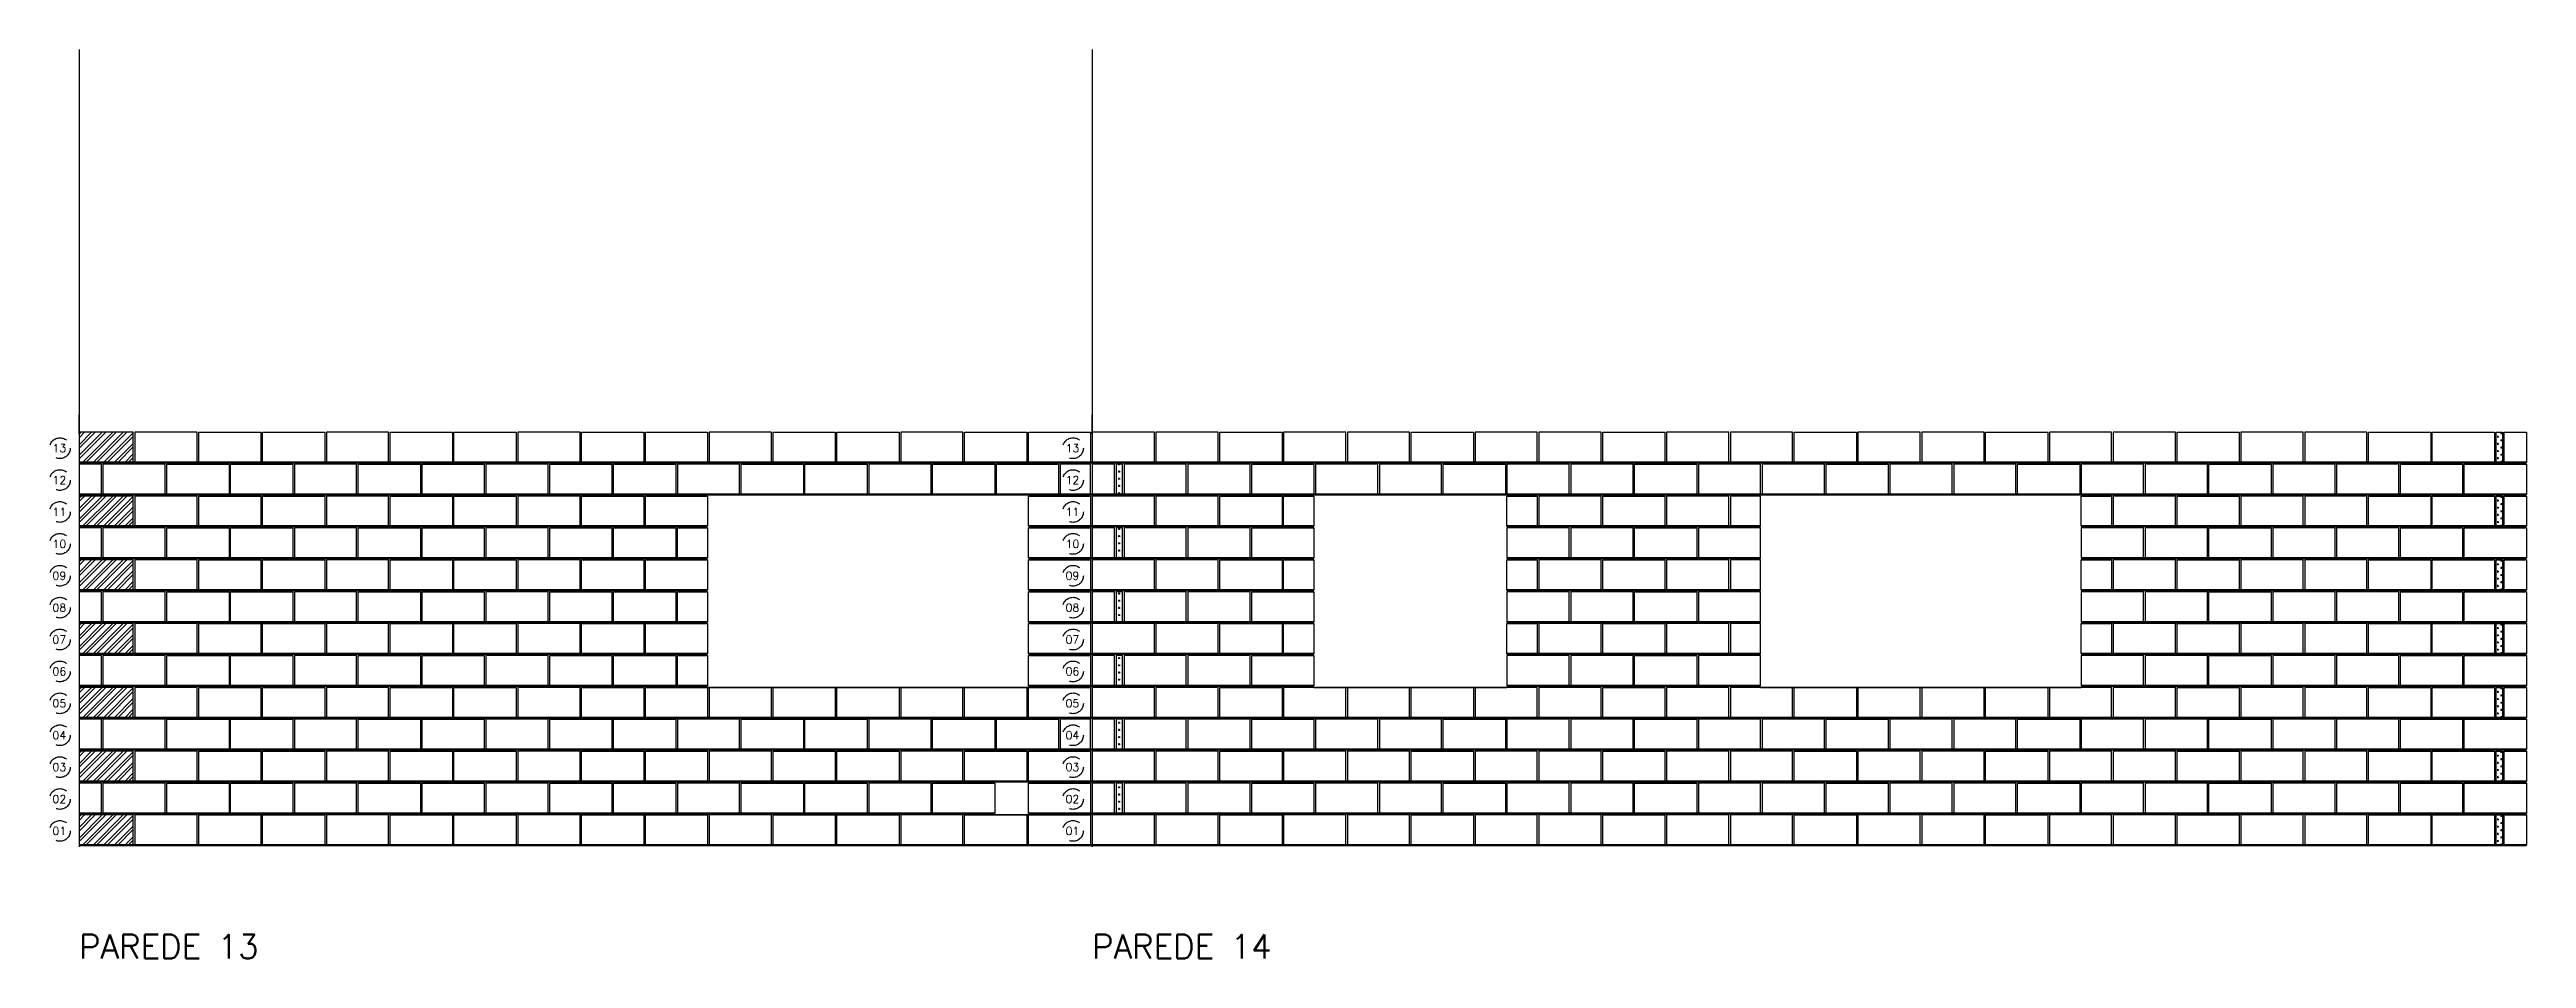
# Model space of a CAD drawing. Extents: x 0 to 187, y -7 to 20.
# Drawn here: x 58.61 to 74.14, y 14.3 to 20 of the extents above; entities that cross this region are included whole.
import ezdxf

# ---------------------------------------------------------------- set-up
doc = ezdxf.new("R2010")
doc.units = 0
doc.header["$LTSCALE"] = 0.5
doc.header["$MEASUREMENT"] = 0
doc.linetypes.add('HIDDEN', pattern=[0.375, 0.25, -0.125])
for name, color, linetype in [('AUX00', 7, 'HIDDEN'), ('AUX01', 1, 'CONTINUOUS'), ('B04', 6, 'CONTINUOUS'), ('B19', 3, 'CONTINUOUS'), ('B19C', 126, 'CONTINUOUS'), ('B34', 150, 'CONTINUOUS'), ('B34C', 160, 'CONTINUOUS'), ('B39', 2, 'CONTINUOUS'), ('B39C', 5, 'CONTINUOUS'), ('BP', 106, 'CONTINUOUS'), ('H04', 9, 'CONTINUOUS'), ('H34', 9, 'CONTINUOUS'), ('TXT05', 4, 'CONTINUOUS'), ('VIG02', 3, 'CONTINUOUS')]:
    doc.layers.add(name, color=color, linetype=linetype)
doc.layers.add('FIADAS', color=161, linetype='CONTINUOUS', lineweight=50)
doc.styles.add('ROMANS', font='romans.shx')
pattern_1 = [(360, (9.124238, 13.820944), (0.022502239, 0.022502239), [0.01125112, -0.03375336]), (90, (9.129863, 13.815318), (-0.022502239, 0.022502239), [0.01125112, -0.03375336])]

msp = doc.modelspace()

# ---------------------------------------------------------------- hatches: boundary and pattern name
at = {"layer": 'H04'}
h = msp.add_hatch(dxfattribs=at)
h.set_pattern_fill('CROSS', color=256, scale=0.090009, style=0)
h.set_pattern_definition([(360, (83.113135, 31.230895), (0.02250224, 0.02250224), [0.01125112, -0.03375336]), (90, (83.11876, 31.22527), (-0.02250224, 0.02250224), [0.01125112, -0.03375336])])
h.paths.add_polyline_path([(73.9489, 17.41), (73.9889, 17.41), (73.9889, 17.6), (73.9489, 17.6)])
h = msp.add_hatch(dxfattribs=at)
h.set_pattern_fill('CROSS', color=256, scale=0.090009, style=0)
h.set_pattern_definition(pattern_1)
h.paths.add_polyline_path([(65.3389, 17.21), (65.2989, 17.21), (65.2989, 17.4), (65.3389, 17.4)])
h = msp.add_hatch(dxfattribs=at)
h.set_pattern_fill('CROSS', color=256, scale=0.090009, style=0)
h.set_pattern_definition([(360, (83.113135, 30.830895), (0.02250224, 0.02250224), [0.01125112, -0.03375336]), (90, (83.11876, 30.82527), (-0.02250224, 0.02250224), [0.01125112, -0.03375336])])
h.paths.add_polyline_path([(73.9489, 17.01), (73.9889, 17.01), (73.9889, 17.2), (73.9489, 17.2)])
h = msp.add_hatch(dxfattribs=at)
h.set_pattern_fill('CROSS', color=256, scale=0.090009, style=0)
h.set_pattern_definition(pattern_1)
h.paths.add_polyline_path([(65.3389, 16.81), (65.2989, 16.81), (65.2989, 17), (65.3389, 17)])
h = msp.add_hatch(dxfattribs=at)
h.set_pattern_fill('CROSS', color=256, scale=0.090009, style=0)
h.set_pattern_definition([(360, (83.113135, 30.430895), (0.02250224, 0.02250224), [0.01125112, -0.03375336]), (90, (83.11876, 30.42527), (-0.02250224, 0.02250224), [0.01125112, -0.03375336])])
h.paths.add_polyline_path([(73.9489, 16.61), (73.9889, 16.61), (73.9889, 16.8), (73.9489, 16.8)])
h = msp.add_hatch(dxfattribs=at)
h.set_pattern_fill('CROSS', color=256, scale=0.090009, style=0)
h.set_pattern_definition(pattern_1)
h.paths.add_polyline_path([(65.3389, 16.41), (65.2989, 16.41), (65.2989, 16.6), (65.3389, 16.6)])
h = msp.add_hatch(dxfattribs=at)
h.set_pattern_fill('CROSS', color=256, scale=0.090009, style=0)
h.set_pattern_definition([(360, (83.113135, 30.030895), (0.02250224, 0.02250224), [0.01125112, -0.03375336]), (90, (83.11876, 30.02527), (-0.02250224, 0.02250224), [0.01125112, -0.03375336])])
h.paths.add_polyline_path([(73.9489, 16.21), (73.9889, 16.21), (73.9889, 16.4), (73.9489, 16.4)])
h = msp.add_hatch(dxfattribs=at)
h.set_pattern_fill('CROSS', color=256, scale=0.090009, style=0)
h.set_pattern_definition(pattern_1)
h.paths.add_polyline_path([(65.3389, 16.01), (65.2989, 16.01), (65.2989, 16.2), (65.3389, 16.2)])
h = msp.add_hatch(dxfattribs=at)
h.set_pattern_fill('CROSS', color=256, scale=0.090009, style=0)
h.set_pattern_definition([(360, (83.113135, 29.630895), (0.02250224, 0.02250224), [0.01125112, -0.03375336]), (90, (83.11876, 29.62527), (-0.02250224, 0.02250224), [0.01125112, -0.03375336])])
h.paths.add_polyline_path([(73.9489, 15.81), (73.9889, 15.81), (73.9889, 16), (73.9489, 16)])
h = msp.add_hatch(dxfattribs=at)
h.set_pattern_fill('CROSS', color=256, scale=0.090009, style=0)
h.set_pattern_definition(pattern_1)
h.paths.add_polyline_path([(65.3389, 15.61), (65.2989, 15.61), (65.2989, 15.8), (65.3389, 15.8)])
h = msp.add_hatch(dxfattribs=at)
h.set_pattern_fill('CROSS', color=256, scale=0.090009, style=0)
h.set_pattern_definition([(360, (83.113135, 29.230895), (0.02250224, 0.02250224), [0.01125112, -0.03375336]), (90, (83.11876, 29.22527), (-0.02250224, 0.02250224), [0.01125112, -0.03375336])])
h.paths.add_polyline_path([(73.9489, 15.41), (73.9889, 15.41), (73.9889, 15.6), (73.9489, 15.6)])
h = msp.add_hatch(dxfattribs=at)
h.set_pattern_fill('CROSS', color=256, scale=0.090009, style=0)
h.set_pattern_definition(pattern_1)
h.paths.add_polyline_path([(65.3389, 15.21), (65.2989, 15.21), (65.2989, 15.4), (65.3389, 15.4)])
h = msp.add_hatch(dxfattribs=at)
h.set_pattern_fill('CROSS', color=256, scale=0.090009, style=0)
h.set_pattern_definition([(360, (83.113135, 28.830895), (0.02250224, 0.02250224), [0.01125112, -0.03375336]), (90, (83.11876, 28.82527), (-0.02250224, 0.02250224), [0.01125112, -0.03375336])])
h.paths.add_polyline_path([(73.9489, 15.01), (73.9889, 15.01), (73.9889, 15.2), (73.9489, 15.2)])
at = {"layer": 'H34'}
h = msp.add_hatch(dxfattribs=at)
h.set_pattern_fill('ANSI32', color=160, scale=0.125012, style=0)
h.set_pattern_definition([(45, (67.964907, 32.057525), (-0.03314893, 0.03314893), []), (45, (67.987006, 32.057525), (-0.03314893, 0.03314893), [])])
h.paths.add_polyline_path([(58.799, 17.41), (59.139, 17.41), (59.139, 17.6), (58.799, 17.6)])
h = msp.add_hatch(dxfattribs=at)
h.set_pattern_fill('ANSI32', color=256, scale=0.125012, style=0)
h.set_pattern_definition([(45, (67.964907, 31.657525), (-0.03314893, 0.03314893), []), (45, (67.987006, 31.657525), (-0.03314893, 0.03314893), [])])
h.paths.add_polyline_path([(58.799, 17.01), (59.139, 17.01), (59.139, 17.2), (58.799, 17.2)])
h = msp.add_hatch(dxfattribs=at)
h.set_pattern_fill('ANSI32', color=256, scale=0.125012, style=0)
h.set_pattern_definition([(45, (67.964907, 31.257525), (-0.03314893, 0.03314893), []), (45, (67.987006, 31.257525), (-0.03314893, 0.03314893), [])])
h.paths.add_polyline_path([(58.799, 16.61), (59.139, 16.61), (59.139, 16.8), (58.799, 16.8)])
h = msp.add_hatch(dxfattribs=at)
h.set_pattern_fill('ANSI32', color=256, scale=0.125012, style=0)
h.set_pattern_definition([(45, (67.964907, 30.857525), (-0.03314893, 0.03314893), []), (45, (67.987006, 30.857525), (-0.03314893, 0.03314893), [])])
h.paths.add_polyline_path([(58.799, 16.21), (59.139, 16.21), (59.139, 16.4), (58.799, 16.4)])
h = msp.add_hatch(dxfattribs=at)
h.set_pattern_fill('ANSI32', color=256, scale=0.125012, style=0)
h.set_pattern_definition([(45, (67.964907, 30.457525), (-0.03314893, 0.03314893), []), (45, (67.987006, 30.457525), (-0.03314893, 0.03314893), [])])
h.paths.add_polyline_path([(58.799, 15.81), (59.139, 15.81), (59.139, 16), (58.799, 16)])
h = msp.add_hatch(dxfattribs=at)
h.set_pattern_fill('ANSI32', color=256, scale=0.125012, style=0)
h.set_pattern_definition([(45, (67.964907, 30.057525), (-0.03314893, 0.03314893), []), (45, (67.987006, 30.057525), (-0.03314893, 0.03314893), [])])
h.paths.add_polyline_path([(58.799, 15.41), (59.139, 15.41), (59.139, 15.6), (58.799, 15.6)])
h = msp.add_hatch(dxfattribs=at)
h.set_pattern_fill('ANSI32', color=256, scale=0.125012, style=0)
h.set_pattern_definition([(45, (67.964907, 29.657525), (-0.03314893, 0.03314893), []), (45, (67.987006, 29.657525), (-0.03314893, 0.03314893), [])])
h.paths.add_polyline_path([(58.799, 15.01), (59.139, 15.01), (59.139, 15.2), (58.799, 15.2)])

# ---------------------------------------------------------------- linework, layer by layer
at = {"layer": 'AUX00'}
for centre in [(58.6789, 17.5), (65.0289, 17.5), (58.6789, 17.3), (65.0289, 17.3), (58.6789, 17.1), (65.0289, 17.1), (58.6789, 16.9), (65.0289, 16.9), (58.6789, 16.7), (65.0289, 16.7), (58.6789, 16.5), (65.0289, 16.5), (58.6789, 16.3), (65.0289, 16.3), (58.6789, 16.1), (65.0289, 16.1), (58.6789, 15.9), (65.0289, 15.9), (58.6789, 15.7), (65.0289, 15.7), (58.6789, 15.5), (65.0289, 15.5), (58.6789, 15.3), (65.0289, 15.3), (58.6789, 15.1), (65.0289, 15.1)]:
    msp.add_circle(centre, 0.065, dxfattribs=at)
at = {"layer": 'AUX01'}
for points in [[(58.7989, 20), (58.7989, 15)], [(65.1489, 20), (65.1489, 15)]]:
    msp.add_lwpolyline(points, dxfattribs=at)
for points in [[(62.7389, 16), (64.7489, 16)], [(66.5389, 16), (67.7489, 16)], [(69.3389, 16), (71.3489, 16)], [(64.5389, 15.2), (64.7489, 15.2)]]:
    msp.add_lwpolyline(points, close=True, dxfattribs=at)
at = {"layer": 'B04'}
for points in [[(73.9889, 17.41), (73.9489, 17.41), (73.9489, 17.6), (73.9889, 17.6)], [(65.2989, 17.21), (65.3389, 17.21), (65.3389, 17.4), (65.2989, 17.4)], [(73.9889, 17.01), (73.9489, 17.01), (73.9489, 17.2), (73.9889, 17.2)], [(65.2989, 16.81), (65.3389, 16.81), (65.3389, 17), (65.2989, 17)], [(73.9889, 16.61), (73.9489, 16.61), (73.9489, 16.8), (73.9889, 16.8)], [(65.2989, 16.41), (65.3389, 16.41), (65.3389, 16.6), (65.2989, 16.6)], [(73.9889, 16.21), (73.9489, 16.21), (73.9489, 16.4), (73.9889, 16.4)], [(65.2989, 16.01), (65.3389, 16.01), (65.3389, 16.2), (65.2989, 16.2)], [(73.9889, 15.81), (73.9489, 15.81), (73.9489, 16), (73.9889, 16)], [(65.2989, 15.61), (65.3389, 15.61), (65.3389, 15.8), (65.2989, 15.8)], [(73.9889, 15.41), (73.9489, 15.41), (73.9489, 15.6), (73.9889, 15.6)], [(65.2989, 15.21), (65.3389, 15.21), (65.3389, 15.4), (65.2989, 15.4)], [(73.9889, 15.01), (73.9489, 15.01), (73.9489, 15.2), (73.9889, 15.2)]]:
    msp.add_lwpolyline(points, close=True, dxfattribs=at)
at = {"layer": 'B19'}
for points in [[(66.3489, 17.2), (66.5389, 17.2), (66.5389, 17.01), (66.3489, 17.01)], [(67.7489, 17.2), (67.9389, 17.2), (67.9389, 17.01), (67.7489, 17.01)], [(69.3389, 17.2), (69.1489, 17.2), (69.1489, 17.01), (69.3389, 17.01)], [(71.3489, 17.2), (71.5389, 17.2), (71.5389, 17.01), (71.3489, 17.01)], [(62.5489, 17), (62.7389, 17), (62.7389, 16.81), (62.5489, 16.81)], [(66.3489, 16.8), (66.5389, 16.8), (66.5389, 16.61), (66.3489, 16.61)], [(67.7489, 16.8), (67.9389, 16.8), (67.9389, 16.61), (67.7489, 16.61)], [(69.3389, 16.8), (69.1489, 16.8), (69.1489, 16.61), (69.3389, 16.61)], [(71.3489, 16.8), (71.5389, 16.8), (71.5389, 16.61), (71.3489, 16.61)], [(62.5489, 16.6), (62.7389, 16.6), (62.7389, 16.41), (62.5489, 16.41)], [(66.3489, 16.4), (66.5389, 16.4), (66.5389, 16.21), (66.3489, 16.21)], [(67.7489, 16.4), (67.9389, 16.4), (67.9389, 16.21), (67.7489, 16.21)], [(69.3389, 16.4), (69.1489, 16.4), (69.1489, 16.21), (69.3389, 16.21)], [(71.3489, 16.4), (71.5389, 16.4), (71.5389, 16.21), (71.3489, 16.21)], [(62.5489, 16.2), (62.7389, 16.2), (62.7389, 16.01), (62.5489, 16.01)], [(65.1389, 15.8), (64.9489, 15.8), (64.9489, 15.61), (65.1389, 15.61)]]:
    msp.add_lwpolyline(points, close=True, dxfattribs=at)
at = {"layer": 'B19C'}
msp.add_lwpolyline([(65.1389, 17.4), (64.9489, 17.4), (64.9489, 17.21), (65.1389, 17.21)], close=True, dxfattribs=at)
at = {"layer": 'B34'}
for points in [[(58.7989, 17.01), (59.1389, 17.01), (59.1389, 17.2), (58.7989, 17.2)], [(58.7989, 16.61), (59.1389, 16.61), (59.1389, 16.8), (58.7989, 16.8)], [(58.7989, 16.21), (59.1389, 16.21), (59.1389, 16.4), (58.7989, 16.4)], [(58.7989, 15.81), (59.1389, 15.81), (59.1389, 16), (58.7989, 16)], [(58.7989, 15.41), (59.1389, 15.41), (59.1389, 15.6), (58.7989, 15.6)], [(58.7989, 15.01), (59.1389, 15.01), (59.1389, 15.2), (58.7989, 15.2)]]:
    msp.add_lwpolyline(points, close=True, dxfattribs=at)
at = {"layer": 'B34C'}
msp.add_lwpolyline([(58.7989, 17.41), (59.1389, 17.41), (59.1389, 17.6), (58.7989, 17.6)], close=True, dxfattribs=at)
at = {"layer": 'B39'}
for points in [[(58.9489, 17.4), (58.9489, 17.21), (59.3389, 17.21), (59.3389, 17.4)], [(59.7389, 17.4), (59.7389, 17.21), (59.3489, 17.21), (59.3489, 17.4)], [(60.1389, 17.4), (60.1389, 17.21), (59.7489, 17.21), (59.7489, 17.4)], [(60.1489, 17.4), (60.1489, 17.21), (60.5389, 17.21), (60.5389, 17.4)], [(60.9389, 17.4), (60.9389, 17.21), (60.5489, 17.21), (60.5489, 17.4)], [(61.3389, 17.4), (61.3389, 17.21), (60.9489, 17.21), (60.9489, 17.4)], [(61.3489, 17.4), (61.3489, 17.21), (61.7389, 17.21), (61.7389, 17.4)], [(62.1389, 17.4), (62.1389, 17.21), (61.7489, 17.21), (61.7489, 17.4)], [(65.3489, 17.4), (65.3489, 17.21), (65.7389, 17.21), (65.7389, 17.4)], [(65.7489, 17.4), (65.7489, 17.21), (66.1389, 17.21), (66.1389, 17.4)], [(68.1489, 17.4), (68.1489, 17.21), (68.5389, 17.21), (68.5389, 17.4)], [(68.9389, 17.4), (68.9389, 17.21), (68.5489, 17.21), (68.5489, 17.4)], [(71.7489, 17.4), (71.7489, 17.21), (72.1389, 17.21), (72.1389, 17.4)], [(72.5389, 17.4), (72.5389, 17.21), (72.1489, 17.21), (72.1489, 17.4)], [(72.5489, 17.4), (72.5489, 17.21), (72.9389, 17.21), (72.9389, 17.4)], [(72.9489, 17.4), (72.9489, 17.21), (73.3389, 17.21), (73.3389, 17.4)], [(73.7389, 17.4), (73.7389, 17.21), (73.3489, 17.21), (73.3489, 17.4)], [(74.1389, 17.4), (74.1389, 17.21), (73.7489, 17.21), (73.7489, 17.4)], [(59.1489, 17.2), (59.1489, 17.01), (59.5389, 17.01), (59.5389, 17.2)], [(59.9389, 17.2), (59.9389, 17.01), (59.5489, 17.01), (59.5489, 17.2)], [(60.3389, 17.2), (60.3389, 17.01), (59.9489, 17.01), (59.9489, 17.2)], [(60.3489, 17.2), (60.3489, 17.01), (60.7389, 17.01), (60.7389, 17.2)], [(61.1389, 17.2), (61.1389, 17.01), (60.7489, 17.01), (60.7489, 17.2)], [(61.5389, 17.2), (61.5389, 17.01), (61.1489, 17.01), (61.1489, 17.2)], [(61.5489, 17.2), (61.5489, 17.01), (61.9389, 17.01), (61.9389, 17.2)], [(62.3389, 17.2), (62.3389, 17.01), (61.9489, 17.01), (61.9489, 17.2)], [(62.7389, 17.2), (62.7389, 17.01), (62.3489, 17.01), (62.3489, 17.2)], [(65.1389, 17.2), (65.1389, 17.01), (64.7489, 17.01), (64.7489, 17.2)], [(65.1489, 17.2), (65.1489, 17.01), (65.5389, 17.01), (65.5389, 17.2)], [(65.5489, 17.2), (65.5489, 17.01), (65.9389, 17.01), (65.9389, 17.2)], [(66.3389, 17.2), (66.3389, 17.01), (65.9489, 17.01), (65.9489, 17.2)], [(67.9489, 17.2), (67.9489, 17.01), (68.3389, 17.01), (68.3389, 17.2)], [(68.7389, 17.2), (68.7389, 17.01), (68.3489, 17.01), (68.3489, 17.2)], [(68.7489, 17.2), (68.7489, 17.01), (69.1389, 17.01), (69.1389, 17.2)], [(71.5489, 17.2), (71.5489, 17.01), (71.9389, 17.01), (71.9389, 17.2)], [(72.3389, 17.2), (72.3389, 17.01), (71.9489, 17.01), (71.9489, 17.2)], [(72.3489, 17.2), (72.3489, 17.01), (72.7389, 17.01), (72.7389, 17.2)], [(72.7489, 17.2), (72.7489, 17.01), (73.1389, 17.01), (73.1389, 17.2)], [(73.5389, 17.2), (73.5389, 17.01), (73.1489, 17.01), (73.1489, 17.2)], [(73.9389, 17.2), (73.9389, 17.01), (73.5489, 17.01), (73.5489, 17.2)], [(58.9489, 17), (58.9489, 16.81), (59.3389, 16.81), (59.3389, 17)], [(59.7389, 17), (59.7389, 16.81), (59.3489, 16.81), (59.3489, 17)], [(60.1389, 17), (60.1389, 16.81), (59.7489, 16.81), (59.7489, 17)], [(60.1489, 17), (60.1489, 16.81), (60.5389, 16.81), (60.5389, 17)], [(60.9389, 17), (60.9389, 16.81), (60.5489, 16.81), (60.5489, 17)], [(61.3389, 17), (61.3389, 16.81), (60.9489, 16.81), (60.9489, 17)], [(61.3489, 17), (61.3489, 16.81), (61.7389, 16.81), (61.7389, 17)], [(62.1389, 17), (62.1389, 16.81), (61.7489, 16.81), (61.7489, 17)], [(62.5389, 17), (62.5389, 16.81), (62.1489, 16.81), (62.1489, 17)], [(65.1389, 17), (65.1389, 16.81), (64.7489, 16.81), (64.7489, 17)], [(65.3489, 17), (65.3489, 16.81), (65.7389, 16.81), (65.7389, 17)], [(65.7489, 17), (65.7489, 16.81), (66.1389, 16.81), (66.1389, 17)], [(66.5389, 17), (66.5389, 16.81), (66.1489, 16.81), (66.1489, 17)], [(67.7489, 17), (67.7489, 16.81), (68.1389, 16.81), (68.1389, 17)], [(68.1489, 17), (68.1489, 16.81), (68.5389, 16.81), (68.5389, 17)], [(68.9389, 17), (68.9389, 16.81), (68.5489, 16.81), (68.5489, 17)], [(68.9489, 17), (68.9489, 16.81), (69.3389, 16.81), (69.3389, 17)], [(71.3489, 17), (71.3489, 16.81), (71.7389, 16.81), (71.7389, 17)], [(71.7489, 17), (71.7489, 16.81), (72.1389, 16.81), (72.1389, 17)], [(72.5389, 17), (72.5389, 16.81), (72.1489, 16.81), (72.1489, 17)], [(72.5489, 17), (72.5489, 16.81), (72.9389, 16.81), (72.9389, 17)], [(72.9489, 17), (72.9489, 16.81), (73.3389, 16.81), (73.3389, 17)], [(73.7389, 17), (73.7389, 16.81), (73.3489, 16.81), (73.3489, 17)], [(74.1389, 17), (74.1389, 16.81), (73.7489, 16.81), (73.7489, 17)], [(59.1489, 16.8), (59.1489, 16.61), (59.5389, 16.61), (59.5389, 16.8)], [(59.9389, 16.8), (59.9389, 16.61), (59.5489, 16.61), (59.5489, 16.8)], [(60.3389, 16.8), (60.3389, 16.61), (59.9489, 16.61), (59.9489, 16.8)], [(60.3489, 16.8), (60.3489, 16.61), (60.7389, 16.61), (60.7389, 16.8)], [(61.1389, 16.8), (61.1389, 16.61), (60.7489, 16.61), (60.7489, 16.8)], [(61.5389, 16.8), (61.5389, 16.61), (61.1489, 16.61), (61.1489, 16.8)], [(61.5489, 16.8), (61.5489, 16.61), (61.9389, 16.61), (61.9389, 16.8)], [(62.3389, 16.8), (62.3389, 16.61), (61.9489, 16.61), (61.9489, 16.8)], [(62.7389, 16.8), (62.7389, 16.61), (62.3489, 16.61), (62.3489, 16.8)], [(65.1389, 16.8), (65.1389, 16.61), (64.7489, 16.61), (64.7489, 16.8)], [(65.1489, 16.8), (65.1489, 16.61), (65.5389, 16.61), (65.5389, 16.8)], [(65.5489, 16.8), (65.5489, 16.61), (65.9389, 16.61), (65.9389, 16.8)], [(66.3389, 16.8), (66.3389, 16.61), (65.9489, 16.61), (65.9489, 16.8)], [(67.9489, 16.8), (67.9489, 16.61), (68.3389, 16.61), (68.3389, 16.8)], [(68.7389, 16.8), (68.7389, 16.61), (68.3489, 16.61), (68.3489, 16.8)], [(68.7489, 16.8), (68.7489, 16.61), (69.1389, 16.61), (69.1389, 16.8)], [(71.5489, 16.8), (71.5489, 16.61), (71.9389, 16.61), (71.9389, 16.8)], [(72.3389, 16.8), (72.3389, 16.61), (71.9489, 16.61), (71.9489, 16.8)], [(72.3489, 16.8), (72.3489, 16.61), (72.7389, 16.61), (72.7389, 16.8)], [(72.7489, 16.8), (72.7489, 16.61), (73.1389, 16.61), (73.1389, 16.8)], [(73.5389, 16.8), (73.5389, 16.61), (73.1489, 16.61), (73.1489, 16.8)], [(73.9389, 16.8), (73.9389, 16.61), (73.5489, 16.61), (73.5489, 16.8)], [(58.9489, 16.6), (58.9489, 16.41), (59.3389, 16.41), (59.3389, 16.6)], [(59.7389, 16.6), (59.7389, 16.41), (59.3489, 16.41), (59.3489, 16.6)], [(60.1389, 16.6), (60.1389, 16.41), (59.7489, 16.41), (59.7489, 16.6)], [(60.1489, 16.6), (60.1489, 16.41), (60.5389, 16.41), (60.5389, 16.6)], [(60.9389, 16.6), (60.9389, 16.41), (60.5489, 16.41), (60.5489, 16.6)], [(61.3389, 16.6), (61.3389, 16.41), (60.9489, 16.41), (60.9489, 16.6)], [(61.3489, 16.6), (61.3489, 16.41), (61.7389, 16.41), (61.7389, 16.6)], [(62.1389, 16.6), (62.1389, 16.41), (61.7489, 16.41), (61.7489, 16.6)], [(62.5389, 16.6), (62.5389, 16.41), (62.1489, 16.41), (62.1489, 16.6)], [(65.1389, 16.6), (65.1389, 16.41), (64.7489, 16.41), (64.7489, 16.6)], [(65.3489, 16.6), (65.3489, 16.41), (65.7389, 16.41), (65.7389, 16.6)], [(65.7489, 16.6), (65.7489, 16.41), (66.1389, 16.41), (66.1389, 16.6)], [(66.5389, 16.6), (66.5389, 16.41), (66.1489, 16.41), (66.1489, 16.6)], [(67.7489, 16.6), (67.7489, 16.41), (68.1389, 16.41), (68.1389, 16.6)], [(68.1489, 16.6), (68.1489, 16.41), (68.5389, 16.41), (68.5389, 16.6)], [(68.9389, 16.6), (68.9389, 16.41), (68.5489, 16.41), (68.5489, 16.6)], [(68.9489, 16.6), (68.9489, 16.41), (69.3389, 16.41), (69.3389, 16.6)], [(71.3489, 16.6), (71.3489, 16.41), (71.7389, 16.41), (71.7389, 16.6)], [(71.7489, 16.6), (71.7489, 16.41), (72.1389, 16.41), (72.1389, 16.6)], [(72.5389, 16.6), (72.5389, 16.41), (72.1489, 16.41), (72.1489, 16.6)], [(72.5489, 16.6), (72.5489, 16.41), (72.9389, 16.41), (72.9389, 16.6)], [(72.9489, 16.6), (72.9489, 16.41), (73.3389, 16.41), (73.3389, 16.6)], [(73.7389, 16.6), (73.7389, 16.41), (73.3489, 16.41), (73.3489, 16.6)], [(74.1389, 16.6), (74.1389, 16.41), (73.7489, 16.41), (73.7489, 16.6)], [(59.1489, 16.4), (59.1489, 16.21), (59.5389, 16.21), (59.5389, 16.4)], [(59.9389, 16.4), (59.9389, 16.21), (59.5489, 16.21), (59.5489, 16.4)], [(60.3389, 16.4), (60.3389, 16.21), (59.9489, 16.21), (59.9489, 16.4)], [(60.3489, 16.4), (60.3489, 16.21), (60.7389, 16.21), (60.7389, 16.4)], [(61.1389, 16.4), (61.1389, 16.21), (60.7489, 16.21), (60.7489, 16.4)], [(61.5389, 16.4), (61.5389, 16.21), (61.1489, 16.21), (61.1489, 16.4)], [(61.5489, 16.4), (61.5489, 16.21), (61.9389, 16.21), (61.9389, 16.4)], [(62.3389, 16.4), (62.3389, 16.21), (61.9489, 16.21), (61.9489, 16.4)], [(62.7389, 16.4), (62.7389, 16.21), (62.3489, 16.21), (62.3489, 16.4)], [(65.1389, 16.4), (65.1389, 16.21), (64.7489, 16.21), (64.7489, 16.4)], [(65.1489, 16.4), (65.1489, 16.21), (65.5389, 16.21), (65.5389, 16.4)], [(65.5489, 16.4), (65.5489, 16.21), (65.9389, 16.21), (65.9389, 16.4)], [(66.3389, 16.4), (66.3389, 16.21), (65.9489, 16.21), (65.9489, 16.4)], [(67.9489, 16.4), (67.9489, 16.21), (68.3389, 16.21), (68.3389, 16.4)], [(68.7389, 16.4), (68.7389, 16.21), (68.3489, 16.21), (68.3489, 16.4)], [(68.7489, 16.4), (68.7489, 16.21), (69.1389, 16.21), (69.1389, 16.4)], [(71.5489, 16.4), (71.5489, 16.21), (71.9389, 16.21), (71.9389, 16.4)], [(72.3389, 16.4), (72.3389, 16.21), (71.9489, 16.21), (71.9489, 16.4)], [(72.3489, 16.4), (72.3489, 16.21), (72.7389, 16.21), (72.7389, 16.4)], [(72.7489, 16.4), (72.7489, 16.21), (73.1389, 16.21), (73.1389, 16.4)], [(73.5389, 16.4), (73.5389, 16.21), (73.1489, 16.21), (73.1489, 16.4)], [(73.9389, 16.4), (73.9389, 16.21), (73.5489, 16.21), (73.5489, 16.4)], [(58.9489, 16.2), (58.9489, 16.01), (59.3389, 16.01), (59.3389, 16.2)], [(59.7389, 16.2), (59.7389, 16.01), (59.3489, 16.01), (59.3489, 16.2)], [(60.1389, 16.2), (60.1389, 16.01), (59.7489, 16.01), (59.7489, 16.2)], [(60.1489, 16.2), (60.1489, 16.01), (60.5389, 16.01), (60.5389, 16.2)], [(60.9389, 16.2), (60.9389, 16.01), (60.5489, 16.01), (60.5489, 16.2)], [(61.3389, 16.2), (61.3389, 16.01), (60.9489, 16.01), (60.9489, 16.2)], [(61.3489, 16.2), (61.3489, 16.01), (61.7389, 16.01), (61.7389, 16.2)], [(62.1389, 16.2), (62.1389, 16.01), (61.7489, 16.01), (61.7489, 16.2)], [(62.5389, 16.2), (62.5389, 16.01), (62.1489, 16.01), (62.1489, 16.2)], [(65.1389, 16.2), (65.1389, 16.01), (64.7489, 16.01), (64.7489, 16.2)], [(65.3489, 16.2), (65.3489, 16.01), (65.7389, 16.01), (65.7389, 16.2)], [(65.7489, 16.2), (65.7489, 16.01), (66.1389, 16.01), (66.1389, 16.2)], [(66.5389, 16.2), (66.5389, 16.01), (66.1489, 16.01), (66.1489, 16.2)], [(67.7489, 16.2), (67.7489, 16.01), (68.1389, 16.01), (68.1389, 16.2)], [(68.1489, 16.2), (68.1489, 16.01), (68.5389, 16.01), (68.5389, 16.2)], [(68.9389, 16.2), (68.9389, 16.01), (68.5489, 16.01), (68.5489, 16.2)], [(68.9489, 16.2), (68.9489, 16.01), (69.3389, 16.01), (69.3389, 16.2)], [(71.3489, 16.2), (71.3489, 16.01), (71.7389, 16.01), (71.7389, 16.2)], [(71.7489, 16.2), (71.7489, 16.01), (72.1389, 16.01), (72.1389, 16.2)], [(72.5389, 16.2), (72.5389, 16.01), (72.1489, 16.01), (72.1489, 16.2)], [(72.5489, 16.2), (72.5489, 16.01), (72.9389, 16.01), (72.9389, 16.2)], [(72.9489, 16.2), (72.9489, 16.01), (73.3389, 16.01), (73.3389, 16.2)], [(73.7389, 16.2), (73.7389, 16.01), (73.3489, 16.01), (73.3489, 16.2)], [(74.1389, 16.2), (74.1389, 16.01), (73.7489, 16.01), (73.7489, 16.2)], [(59.1489, 16), (59.1489, 15.81), (59.5389, 15.81), (59.5389, 16)], [(59.9389, 16), (59.9389, 15.81), (59.5489, 15.81), (59.5489, 16)], [(60.3389, 16), (60.3389, 15.81), (59.9489, 15.81), (59.9489, 16)], [(60.3489, 16), (60.3489, 15.81), (60.7389, 15.81), (60.7389, 16)], [(61.1389, 16), (61.1389, 15.81), (60.7489, 15.81), (60.7489, 16)], [(61.5389, 16), (61.5389, 15.81), (61.1489, 15.81), (61.1489, 16)], [(61.5489, 16), (61.5489, 15.81), (61.9389, 15.81), (61.9389, 16)], [(62.3389, 16), (62.3389, 15.81), (61.9489, 15.81), (61.9489, 16)], [(65.1489, 16), (65.1489, 15.81), (65.5389, 15.81), (65.5389, 16)], [(65.5489, 16), (65.5489, 15.81), (65.9389, 15.81), (65.9389, 16)], [(68.7389, 16), (68.7389, 15.81), (68.3489, 15.81), (68.3489, 16)], [(72.3389, 16), (72.3389, 15.81), (71.9489, 15.81), (71.9489, 16)], [(72.3489, 16), (72.3489, 15.81), (72.7389, 15.81), (72.7389, 16)], [(72.7489, 16), (72.7489, 15.81), (73.1389, 15.81), (73.1389, 16)], [(73.5389, 16), (73.5389, 15.81), (73.1489, 15.81), (73.1489, 16)], [(73.9389, 16), (73.9389, 15.81), (73.5489, 15.81), (73.5489, 16)], [(58.9489, 15.8), (58.9489, 15.61), (59.3389, 15.61), (59.3389, 15.8)], [(59.7389, 15.8), (59.7389, 15.61), (59.3489, 15.61), (59.3489, 15.8)], [(60.1389, 15.8), (60.1389, 15.61), (59.7489, 15.61), (59.7489, 15.8)], [(60.1489, 15.8), (60.1489, 15.61), (60.5389, 15.61), (60.5389, 15.8)], [(60.9389, 15.8), (60.9389, 15.61), (60.5489, 15.61), (60.5489, 15.8)], [(61.3389, 15.8), (61.3389, 15.61), (60.9489, 15.61), (60.9489, 15.8)], [(61.3489, 15.8), (61.3489, 15.61), (61.7389, 15.61), (61.7389, 15.8)], [(62.1389, 15.8), (62.1389, 15.61), (61.7489, 15.61), (61.7489, 15.8)], [(62.5389, 15.8), (62.5389, 15.61), (62.1489, 15.61), (62.1489, 15.8)], [(62.5489, 15.8), (62.5489, 15.61), (62.9389, 15.61), (62.9389, 15.8)], [(63.3389, 15.8), (63.3389, 15.61), (62.9489, 15.61), (62.9489, 15.8)], [(63.7389, 15.8), (63.7389, 15.61), (63.3489, 15.61), (63.3489, 15.8)], [(63.7489, 15.8), (63.7489, 15.61), (64.1389, 15.61), (64.1389, 15.8)], [(64.5389, 15.8), (64.5389, 15.61), (64.1489, 15.61), (64.1489, 15.8)], [(64.9389, 15.8), (64.9389, 15.61), (64.5489, 15.61), (64.5489, 15.8)], [(65.3489, 15.8), (65.3489, 15.61), (65.7389, 15.61), (65.7389, 15.8)], [(65.7489, 15.8), (65.7489, 15.61), (66.1389, 15.61), (66.1389, 15.8)], [(66.5389, 15.8), (66.5389, 15.61), (66.1489, 15.61), (66.1489, 15.8)], [(66.5489, 15.8), (66.5489, 15.61), (66.9389, 15.61), (66.9389, 15.8)], [(66.9489, 15.8), (66.9489, 15.61), (67.3389, 15.61), (67.3389, 15.8)], [(67.7389, 15.8), (67.7389, 15.61), (67.3489, 15.61), (67.3489, 15.8)], [(67.7489, 15.8), (67.7489, 15.61), (68.1389, 15.61), (68.1389, 15.8)], [(68.1489, 15.8), (68.1489, 15.61), (68.5389, 15.61), (68.5389, 15.8)], [(68.9389, 15.8), (68.9389, 15.61), (68.5489, 15.61), (68.5489, 15.8)], [(68.9489, 15.8), (68.9489, 15.61), (69.3389, 15.61), (69.3389, 15.8)], [(69.3489, 15.8), (69.3489, 15.61), (69.7389, 15.61), (69.7389, 15.8)], [(70.1389, 15.8), (70.1389, 15.61), (69.7489, 15.61), (69.7489, 15.8)], [(70.1489, 15.8), (70.1489, 15.61), (70.5389, 15.61), (70.5389, 15.8)], [(70.5489, 15.8), (70.5489, 15.61), (70.9389, 15.61), (70.9389, 15.8)], [(71.3389, 15.8), (71.3389, 15.61), (70.9489, 15.61), (70.9489, 15.8)], [(71.3489, 15.8), (71.3489, 15.61), (71.7389, 15.61), (71.7389, 15.8)], [(71.7489, 15.8), (71.7489, 15.61), (72.1389, 15.61), (72.1389, 15.8)], [(72.5389, 15.8), (72.5389, 15.61), (72.1489, 15.61), (72.1489, 15.8)], [(72.5489, 15.8), (72.5489, 15.61), (72.9389, 15.61), (72.9389, 15.8)], [(72.9489, 15.8), (72.9489, 15.61), (73.3389, 15.61), (73.3389, 15.8)], [(73.7389, 15.8), (73.7389, 15.61), (73.3489, 15.61), (73.3489, 15.8)], [(74.1389, 15.8), (74.1389, 15.61), (73.7489, 15.61), (73.7489, 15.8)], [(59.1489, 15.6), (59.1489, 15.41), (59.5389, 15.41), (59.5389, 15.6)], [(59.9389, 15.6), (59.9389, 15.41), (59.5489, 15.41), (59.5489, 15.6)], [(60.3389, 15.6), (60.3389, 15.41), (59.9489, 15.41), (59.9489, 15.6)], [(60.3489, 15.6), (60.3489, 15.41), (60.7389, 15.41), (60.7389, 15.6)], [(61.1389, 15.6), (61.1389, 15.41), (60.7489, 15.41), (60.7489, 15.6)], [(61.5389, 15.6), (61.5389, 15.41), (61.1489, 15.41), (61.1489, 15.6)], [(61.5489, 15.6), (61.5489, 15.41), (61.9389, 15.41), (61.9389, 15.6)], [(62.3389, 15.6), (62.3389, 15.41), (61.9489, 15.41), (61.9489, 15.6)], [(62.7389, 15.6), (62.7389, 15.41), (62.3489, 15.41), (62.3489, 15.6)], [(62.7489, 15.6), (62.7489, 15.41), (63.1389, 15.41), (63.1389, 15.6)], [(63.5389, 15.6), (63.5389, 15.41), (63.1489, 15.41), (63.1489, 15.6)], [(63.9389, 15.6), (63.9389, 15.41), (63.5489, 15.41), (63.5489, 15.6)], [(65.1489, 15.6), (65.1489, 15.41), (65.5389, 15.41), (65.5389, 15.6)], [(65.5489, 15.6), (65.5489, 15.41), (65.9389, 15.41), (65.9389, 15.6)], [(66.3389, 15.6), (66.3389, 15.41), (65.9489, 15.41), (65.9489, 15.6)], [(66.3489, 15.6), (66.3489, 15.41), (66.7389, 15.41), (66.7389, 15.6)], [(66.7489, 15.6), (66.7489, 15.41), (67.1389, 15.41), (67.1389, 15.6)], [(67.5389, 15.6), (67.5389, 15.41), (67.1489, 15.41), (67.1489, 15.6)], [(67.5489, 15.6), (67.5489, 15.41), (67.9389, 15.41), (67.9389, 15.6)], [(67.9489, 15.6), (67.9489, 15.41), (68.3389, 15.41), (68.3389, 15.6)], [(68.7389, 15.6), (68.7389, 15.41), (68.3489, 15.41), (68.3489, 15.6)], [(68.7489, 15.6), (68.7489, 15.41), (69.1389, 15.41), (69.1389, 15.6)], [(69.1489, 15.6), (69.1489, 15.41), (69.5389, 15.41), (69.5389, 15.6)], [(69.9389, 15.6), (69.9389, 15.41), (69.5489, 15.41), (69.5489, 15.6)], [(69.9489, 15.6), (69.9489, 15.41), (70.3389, 15.41), (70.3389, 15.6)], [(70.3489, 15.6), (70.3489, 15.41), (70.7389, 15.41), (70.7389, 15.6)], [(71.1389, 15.6), (71.1389, 15.41), (70.7489, 15.41), (70.7489, 15.6)], [(71.1489, 15.6), (71.1489, 15.41), (71.5389, 15.41), (71.5389, 15.6)], [(71.5489, 15.6), (71.5489, 15.41), (71.9389, 15.41), (71.9389, 15.6)], [(72.3389, 15.6), (72.3389, 15.41), (71.9489, 15.41), (71.9489, 15.6)], [(72.3489, 15.6), (72.3489, 15.41), (72.7389, 15.41), (72.7389, 15.6)], [(72.7489, 15.6), (72.7489, 15.41), (73.1389, 15.41), (73.1389, 15.6)], [(73.5389, 15.6), (73.5389, 15.41), (73.1489, 15.41), (73.1489, 15.6)], [(73.9389, 15.6), (73.9389, 15.41), (73.5489, 15.41), (73.5489, 15.6)], [(58.9489, 15.4), (58.9489, 15.21), (59.3389, 15.21), (59.3389, 15.4)], [(59.7389, 15.4), (59.7389, 15.21), (59.3489, 15.21), (59.3489, 15.4)], [(60.1389, 15.4), (60.1389, 15.21), (59.7489, 15.21), (59.7489, 15.4)], [(60.1489, 15.4), (60.1489, 15.21), (60.5389, 15.21), (60.5389, 15.4)], [(60.9389, 15.4), (60.9389, 15.21), (60.5489, 15.21), (60.5489, 15.4)], [(61.3389, 15.4), (61.3389, 15.21), (60.9489, 15.21), (60.9489, 15.4)], [(61.3489, 15.4), (61.3489, 15.21), (61.7389, 15.21), (61.7389, 15.4)], [(62.1389, 15.4), (62.1389, 15.21), (61.7489, 15.21), (61.7489, 15.4)], [(62.5389, 15.4), (62.5389, 15.21), (62.1489, 15.21), (62.1489, 15.4)], [(62.5489, 15.4), (62.5489, 15.21), (62.9389, 15.21), (62.9389, 15.4)], [(63.3389, 15.4), (63.3389, 15.21), (62.9489, 15.21), (62.9489, 15.4)], [(63.7389, 15.4), (63.7389, 15.21), (63.3489, 15.21), (63.3489, 15.4)], [(63.7489, 15.4), (63.7489, 15.21), (64.1389, 15.21), (64.1389, 15.4)], [(64.5389, 15.4), (64.5389, 15.21), (64.1489, 15.21), (64.1489, 15.4)], [(65.1389, 15.4), (65.1389, 15.21), (64.7489, 15.21), (64.7489, 15.4)], [(65.3489, 15.4), (65.3489, 15.21), (65.7389, 15.21), (65.7389, 15.4)], [(65.7489, 15.4), (65.7489, 15.21), (66.1389, 15.21), (66.1389, 15.4)], [(66.5389, 15.4), (66.5389, 15.21), (66.1489, 15.21), (66.1489, 15.4)], [(66.5489, 15.4), (66.5489, 15.21), (66.9389, 15.21), (66.9389, 15.4)], [(66.9489, 15.4), (66.9489, 15.21), (67.3389, 15.21), (67.3389, 15.4)], [(67.7389, 15.4), (67.7389, 15.21), (67.3489, 15.21), (67.3489, 15.4)], [(67.7489, 15.4), (67.7489, 15.21), (68.1389, 15.21), (68.1389, 15.4)], [(68.1489, 15.4), (68.1489, 15.21), (68.5389, 15.21), (68.5389, 15.4)], [(68.9389, 15.4), (68.9389, 15.21), (68.5489, 15.21), (68.5489, 15.4)], [(68.9489, 15.4), (68.9489, 15.21), (69.3389, 15.21), (69.3389, 15.4)], [(69.3489, 15.4), (69.3489, 15.21), (69.7389, 15.21), (69.7389, 15.4)], [(70.1389, 15.4), (70.1389, 15.21), (69.7489, 15.21), (69.7489, 15.4)], [(70.1489, 15.4), (70.1489, 15.21), (70.5389, 15.21), (70.5389, 15.4)], [(70.5489, 15.4), (70.5489, 15.21), (70.9389, 15.21), (70.9389, 15.4)], [(71.3389, 15.4), (71.3389, 15.21), (70.9489, 15.21), (70.9489, 15.4)], [(71.3489, 15.4), (71.3489, 15.21), (71.7389, 15.21), (71.7389, 15.4)], [(71.7489, 15.4), (71.7489, 15.21), (72.1389, 15.21), (72.1389, 15.4)], [(72.5389, 15.4), (72.5389, 15.21), (72.1489, 15.21), (72.1489, 15.4)], [(72.5489, 15.4), (72.5489, 15.21), (72.9389, 15.21), (72.9389, 15.4)], [(72.9489, 15.4), (72.9489, 15.21), (73.3389, 15.21), (73.3389, 15.4)], [(73.7389, 15.4), (73.7389, 15.21), (73.3489, 15.21), (73.3489, 15.4)], [(74.1389, 15.4), (74.1389, 15.21), (73.7489, 15.21), (73.7489, 15.4)], [(59.1489, 15.2), (59.1489, 15.01), (59.5389, 15.01), (59.5389, 15.2)], [(59.9389, 15.2), (59.9389, 15.01), (59.5489, 15.01), (59.5489, 15.2)], [(60.3389, 15.2), (60.3389, 15.01), (59.9489, 15.01), (59.9489, 15.2)], [(60.3489, 15.2), (60.3489, 15.01), (60.7389, 15.01), (60.7389, 15.2)], [(61.1389, 15.2), (61.1389, 15.01), (60.7489, 15.01), (60.7489, 15.2)], [(61.5389, 15.2), (61.5389, 15.01), (61.1489, 15.01), (61.1489, 15.2)], [(61.5489, 15.2), (61.5489, 15.01), (61.9389, 15.01), (61.9389, 15.2)], [(62.3389, 15.2), (62.3389, 15.01), (61.9489, 15.01), (61.9489, 15.2)], [(62.7389, 15.2), (62.7389, 15.01), (62.3489, 15.01), (62.3489, 15.2)], [(62.7489, 15.2), (62.7489, 15.01), (63.1389, 15.01), (63.1389, 15.2)], [(63.5389, 15.2), (63.5389, 15.01), (63.1489, 15.01), (63.1489, 15.2)], [(63.9389, 15.2), (63.9389, 15.01), (63.5489, 15.01), (63.5489, 15.2)], [(65.1489, 15.2), (65.1489, 15.01), (65.5389, 15.01), (65.5389, 15.2)], [(65.5489, 15.2), (65.5489, 15.01), (65.9389, 15.01), (65.9389, 15.2)], [(66.3389, 15.2), (66.3389, 15.01), (65.9489, 15.01), (65.9489, 15.2)], [(66.3489, 15.2), (66.3489, 15.01), (66.7389, 15.01), (66.7389, 15.2)], [(66.7489, 15.2), (66.7489, 15.01), (67.1389, 15.01), (67.1389, 15.2)], [(67.5389, 15.2), (67.5389, 15.01), (67.1489, 15.01), (67.1489, 15.2)], [(67.5489, 15.2), (67.5489, 15.01), (67.9389, 15.01), (67.9389, 15.2)], [(67.9489, 15.2), (67.9489, 15.01), (68.3389, 15.01), (68.3389, 15.2)], [(68.7389, 15.2), (68.7389, 15.01), (68.3489, 15.01), (68.3489, 15.2)], [(68.7489, 15.2), (68.7489, 15.01), (69.1389, 15.01), (69.1389, 15.2)], [(69.1489, 15.2), (69.1489, 15.01), (69.5389, 15.01), (69.5389, 15.2)], [(69.9389, 15.2), (69.9389, 15.01), (69.5489, 15.01), (69.5489, 15.2)], [(69.9489, 15.2), (69.9489, 15.01), (70.3389, 15.01), (70.3389, 15.2)], [(70.3489, 15.2), (70.3489, 15.01), (70.7389, 15.01), (70.7389, 15.2)], [(71.1389, 15.2), (71.1389, 15.01), (70.7489, 15.01), (70.7489, 15.2)], [(71.1489, 15.2), (71.1489, 15.01), (71.5389, 15.01), (71.5389, 15.2)], [(71.5489, 15.2), (71.5489, 15.01), (71.9389, 15.01), (71.9389, 15.2)], [(72.3389, 15.2), (72.3389, 15.01), (71.9489, 15.01), (71.9489, 15.2)], [(72.3489, 15.2), (72.3489, 15.01), (72.7389, 15.01), (72.7389, 15.2)], [(72.7489, 15.2), (72.7489, 15.01), (73.1389, 15.01), (73.1389, 15.2)], [(73.5389, 15.2), (73.5389, 15.01), (73.1489, 15.01), (73.1489, 15.2)], [(73.9389, 15.2), (73.9389, 15.01), (73.5489, 15.01), (73.5489, 15.2)]]:
    msp.add_lwpolyline(points, close=True, dxfattribs=at)
at = {"layer": 'B39C'}
for points in [[(59.1489, 17.6), (59.1489, 17.41), (59.5389, 17.41), (59.5389, 17.6)], [(59.9389, 17.6), (59.9389, 17.41), (59.5489, 17.41), (59.5489, 17.6)], [(60.3389, 17.6), (60.3389, 17.41), (59.9489, 17.41), (59.9489, 17.6)], [(60.3489, 17.6), (60.3489, 17.41), (60.7389, 17.41), (60.7389, 17.6)], [(61.1389, 17.6), (61.1389, 17.41), (60.7489, 17.41), (60.7489, 17.6)], [(61.5389, 17.6), (61.5389, 17.41), (61.1489, 17.41), (61.1489, 17.6)], [(61.5489, 17.6), (61.5489, 17.41), (61.9389, 17.41), (61.9389, 17.6)], [(62.3389, 17.6), (62.3389, 17.41), (61.9489, 17.41), (61.9489, 17.6)], [(62.7389, 17.6), (62.7389, 17.41), (62.3489, 17.41), (62.3489, 17.6)], [(62.7489, 17.6), (62.7489, 17.41), (63.1389, 17.41), (63.1389, 17.6)], [(63.5389, 17.6), (63.5389, 17.41), (63.1489, 17.41), (63.1489, 17.6)], [(63.9389, 17.6), (63.9389, 17.41), (63.5489, 17.41), (63.5489, 17.6)], [(63.9489, 17.6), (63.9489, 17.41), (64.3389, 17.41), (64.3389, 17.6)], [(64.7389, 17.6), (64.7389, 17.41), (64.3489, 17.41), (64.3489, 17.6)], [(65.1389, 17.6), (65.1389, 17.41), (64.7489, 17.41), (64.7489, 17.6)], [(65.1489, 17.6), (65.1489, 17.41), (65.5389, 17.41), (65.5389, 17.6)], [(65.5489, 17.6), (65.5489, 17.41), (65.9389, 17.41), (65.9389, 17.6)], [(66.3389, 17.6), (66.3389, 17.41), (65.9489, 17.41), (65.9489, 17.6)], [(66.3489, 17.6), (66.3489, 17.41), (66.7389, 17.41), (66.7389, 17.6)], [(66.7489, 17.6), (66.7489, 17.41), (67.1389, 17.41), (67.1389, 17.6)], [(67.5389, 17.6), (67.5389, 17.41), (67.1489, 17.41), (67.1489, 17.6)], [(67.5489, 17.6), (67.5489, 17.41), (67.9389, 17.41), (67.9389, 17.6)], [(67.9489, 17.6), (67.9489, 17.41), (68.3389, 17.41), (68.3389, 17.6)], [(68.7389, 17.6), (68.7389, 17.41), (68.3489, 17.41), (68.3489, 17.6)], [(68.7489, 17.6), (68.7489, 17.41), (69.1389, 17.41), (69.1389, 17.6)], [(69.1489, 17.6), (69.1489, 17.41), (69.5389, 17.41), (69.5389, 17.6)], [(69.9389, 17.6), (69.9389, 17.41), (69.5489, 17.41), (69.5489, 17.6)], [(69.9489, 17.6), (69.9489, 17.41), (70.3389, 17.41), (70.3389, 17.6)], [(70.3489, 17.6), (70.3489, 17.41), (70.7389, 17.41), (70.7389, 17.6)], [(71.1389, 17.6), (71.1389, 17.41), (70.7489, 17.41), (70.7489, 17.6)], [(71.1489, 17.6), (71.1489, 17.41), (71.5389, 17.41), (71.5389, 17.6)], [(71.5489, 17.6), (71.5489, 17.41), (71.9389, 17.41), (71.9389, 17.6)], [(72.3389, 17.6), (72.3389, 17.41), (71.9489, 17.41), (71.9489, 17.6)], [(72.3489, 17.6), (72.3489, 17.41), (72.7389, 17.41), (72.7389, 17.6)], [(72.7489, 17.6), (72.7489, 17.41), (73.1389, 17.41), (73.1389, 17.6)], [(73.5389, 17.6), (73.5389, 17.41), (73.1489, 17.41), (73.1489, 17.6)], [(73.9389, 17.6), (73.9389, 17.41), (73.5489, 17.41), (73.5489, 17.6)], [(62.5389, 17.4), (62.5389, 17.21), (62.1489, 17.21), (62.1489, 17.4)], [(62.5489, 17.4), (62.5489, 17.21), (62.9389, 17.21), (62.9389, 17.4)], [(63.3389, 17.4), (63.3389, 17.21), (62.9489, 17.21), (62.9489, 17.4)], [(63.7389, 17.4), (63.7389, 17.21), (63.3489, 17.21), (63.3489, 17.4)], [(63.7489, 17.4), (63.7489, 17.21), (64.1389, 17.21), (64.1389, 17.4)], [(64.5389, 17.4), (64.5389, 17.21), (64.1489, 17.21), (64.1489, 17.4)], [(64.9389, 17.4), (64.9389, 17.21), (64.5489, 17.21), (64.5489, 17.4)], [(66.5389, 17.4), (66.5389, 17.21), (66.1489, 17.21), (66.1489, 17.4)], [(66.5489, 17.4), (66.5489, 17.21), (66.9389, 17.21), (66.9389, 17.4)], [(66.9489, 17.4), (66.9489, 17.21), (67.3389, 17.21), (67.3389, 17.4)], [(67.7389, 17.4), (67.7389, 17.21), (67.3489, 17.21), (67.3489, 17.4)], [(67.7489, 17.4), (67.7489, 17.21), (68.1389, 17.21), (68.1389, 17.4)], [(68.9489, 17.4), (68.9489, 17.21), (69.3389, 17.21), (69.3389, 17.4)], [(69.3489, 17.4), (69.3489, 17.21), (69.7389, 17.21), (69.7389, 17.4)], [(70.1389, 17.4), (70.1389, 17.21), (69.7489, 17.21), (69.7489, 17.4)], [(70.1489, 17.4), (70.1489, 17.21), (70.5389, 17.21), (70.5389, 17.4)], [(70.5489, 17.4), (70.5489, 17.21), (70.9389, 17.21), (70.9389, 17.4)], [(71.3389, 17.4), (71.3389, 17.21), (70.9489, 17.21), (70.9489, 17.4)], [(71.3489, 17.4), (71.3489, 17.21), (71.7389, 17.21), (71.7389, 17.4)], [(62.7389, 16), (62.7389, 15.81), (62.3489, 15.81), (62.3489, 16)], [(62.7489, 16), (62.7489, 15.81), (63.1389, 15.81), (63.1389, 16)], [(63.5389, 16), (63.5389, 15.81), (63.1489, 15.81), (63.1489, 16)], [(63.9389, 16), (63.9389, 15.81), (63.5489, 15.81), (63.5489, 16)], [(63.9489, 16), (63.9489, 15.81), (64.3389, 15.81), (64.3389, 16)], [(64.7389, 16), (64.7389, 15.81), (64.3489, 15.81), (64.3489, 16)], [(65.1389, 16), (65.1389, 15.81), (64.7489, 15.81), (64.7489, 16)], [(66.3389, 16), (66.3389, 15.81), (65.9489, 15.81), (65.9489, 16)], [(66.3489, 16), (66.3489, 15.81), (66.7389, 15.81), (66.7389, 16)], [(66.7489, 16), (66.7489, 15.81), (67.1389, 15.81), (67.1389, 16)], [(67.5389, 16), (67.5389, 15.81), (67.1489, 15.81), (67.1489, 16)], [(67.5489, 16), (67.5489, 15.81), (67.9389, 15.81), (67.9389, 16)], [(67.9489, 16), (67.9489, 15.81), (68.3389, 15.81), (68.3389, 16)], [(68.7489, 16), (68.7489, 15.81), (69.1389, 15.81), (69.1389, 16)], [(69.1489, 16), (69.1489, 15.81), (69.5389, 15.81), (69.5389, 16)], [(69.9389, 16), (69.9389, 15.81), (69.5489, 15.81), (69.5489, 16)], [(69.9489, 16), (69.9489, 15.81), (70.3389, 15.81), (70.3389, 16)], [(70.3489, 16), (70.3489, 15.81), (70.7389, 15.81), (70.7389, 16)], [(71.1389, 16), (71.1389, 15.81), (70.7489, 15.81), (70.7489, 16)], [(71.1489, 16), (71.1489, 15.81), (71.5389, 15.81), (71.5389, 16)], [(71.5489, 16), (71.5489, 15.81), (71.9389, 15.81), (71.9389, 16)], [(63.9489, 15.6), (63.9489, 15.41), (64.3389, 15.41), (64.3389, 15.6)], [(64.7389, 15.6), (64.7389, 15.41), (64.3489, 15.41), (64.3489, 15.6)], [(65.1389, 15.6), (65.1389, 15.41), (64.7489, 15.41), (64.7489, 15.6)], [(63.9489, 15.2), (63.9489, 15.01), (64.3389, 15.01), (64.3389, 15.2)], [(64.7389, 15.2), (64.7389, 15.01), (64.3489, 15.01), (64.3489, 15.2)], [(65.1389, 15.2), (65.1389, 15.01), (64.7489, 15.01), (64.7489, 15.2)]]:
    msp.add_lwpolyline(points, close=True, dxfattribs=at)
at = {"layer": 'BP'}
for points in [[(74.1389, 17.41), (73.9989, 17.41), (73.9989, 17.6), (74.1389, 17.6)], [(58.7989, 17.21), (58.9389, 17.21), (58.9389, 17.4), (58.7989, 17.4)], [(65.1489, 17.21), (65.2889, 17.21), (65.2889, 17.4), (65.1489, 17.4)], [(74.1389, 17.01), (73.9989, 17.01), (73.9989, 17.2), (74.1389, 17.2)], [(58.7989, 16.81), (58.9389, 16.81), (58.9389, 17), (58.7989, 17)], [(65.1489, 16.81), (65.2889, 16.81), (65.2889, 17), (65.1489, 17)], [(74.1389, 16.61), (73.9989, 16.61), (73.9989, 16.8), (74.1389, 16.8)], [(58.7989, 16.41), (58.9389, 16.41), (58.9389, 16.6), (58.7989, 16.6)], [(65.1489, 16.41), (65.2889, 16.41), (65.2889, 16.6), (65.1489, 16.6)], [(74.1389, 16.21), (73.9989, 16.21), (73.9989, 16.4), (74.1389, 16.4)], [(58.7989, 16.01), (58.9389, 16.01), (58.9389, 16.2), (58.7989, 16.2)], [(65.1489, 16.01), (65.2889, 16.01), (65.2889, 16.2), (65.1489, 16.2)], [(74.1389, 15.81), (73.9989, 15.81), (73.9989, 16), (74.1389, 16)], [(58.7989, 15.61), (58.9389, 15.61), (58.9389, 15.8), (58.7989, 15.8)], [(65.1489, 15.61), (65.2889, 15.61), (65.2889, 15.8), (65.1489, 15.8)], [(74.1389, 15.41), (73.9989, 15.41), (73.9989, 15.6), (74.1389, 15.6)], [(58.7989, 15.21), (58.9389, 15.21), (58.9389, 15.4), (58.7989, 15.4)], [(65.1489, 15.21), (65.2889, 15.21), (65.2889, 15.4), (65.1489, 15.4)], [(74.1389, 15.01), (73.9989, 15.01), (73.9989, 15.2), (74.1389, 15.2)]]:
    msp.add_lwpolyline(points, close=True, dxfattribs=at)
at = {"layer": 'FIADAS'}
for p, q in [((58.7989, 17.41), (65.1489, 17.41)), ((65.1489, 17.41), (74.1389, 17.41)), ((58.7989, 17.21), (65.1489, 17.21)), ((65.1489, 17.21), (74.1389, 17.21)), ((58.7989, 17.01), (62.7389, 17.01)), ((64.7489, 17.01), (65.1489, 17.01)), ((65.1489, 17.01), (66.5389, 17.01)), ((67.7489, 17.01), (69.3389, 17.01)), ((71.3489, 17.01), (74.1389, 17.01)), ((58.7989, 16.81), (62.7389, 16.81)), ((64.7489, 16.81), (65.1489, 16.81)), ((65.1489, 16.81), (66.5389, 16.81)), ((67.7489, 16.81), (69.3389, 16.81)), ((71.3489, 16.81), (74.1389, 16.81)), ((58.7989, 16.61), (62.7389, 16.61)), ((64.7489, 16.61), (65.1489, 16.61)), ((65.1489, 16.61), (66.5389, 16.61)), ((67.7489, 16.61), (69.3389, 16.61)), ((71.3489, 16.61), (74.1389, 16.61)), ((58.7989, 16.41), (62.7389, 16.41)), ((64.7489, 16.41), (65.1489, 16.41)), ((65.1489, 16.41), (66.5389, 16.41)), ((67.7489, 16.41), (69.3389, 16.41)), ((71.3489, 16.41), (74.1389, 16.41)), ((58.7989, 16.21), (62.7389, 16.21)), ((64.7489, 16.21), (65.1489, 16.21)), ((65.1489, 16.21), (66.5389, 16.21)), ((67.7489, 16.21), (69.3389, 16.21)), ((71.3489, 16.21), (74.1389, 16.21)), ((58.7989, 16.01), (62.7389, 16.01)), ((64.7489, 16.01), (65.1489, 16.01)), ((65.1489, 16.01), (66.5389, 16.01)), ((67.7489, 16.01), (69.3389, 16.01)), ((71.3489, 16.01), (74.1389, 16.01)), ((58.7989, 15.81), (65.1489, 15.81)), ((65.1489, 15.81), (74.1389, 15.81)), ((58.7989, 15.61), (65.1489, 15.61)), ((65.1489, 15.61), (74.1389, 15.61)), ((58.7989, 15.41), (65.1489, 15.41)), ((65.1489, 15.41), (74.1389, 15.41)), ((58.7989, 15.21), (64.5389, 15.21)), ((64.7489, 15.21), (65.1489, 15.21)), ((65.1489, 15.21), (74.1389, 15.21)), ((58.7989, 15.01), (65.1489, 15.01)), ((65.1489, 15.01), (74.1389, 15.01))]:
    msp.add_line(p, q, dxfattribs=at)
at = {"layer": 'VIG02'}
for points in [[(58.7989, 17.71), (58.7989, 17.59)], [(65.1489, 17.71), (65.1489, 17.59)]]:
    msp.add_lwpolyline(points, close=True, dxfattribs=at)

# ---------------------------------------------------------------- texts
at = {"layer": 'AUX00', "color": 2, "style": 'ROMANS'}
for s, p in [('13', (58.6325, 17.475)), ('13', (64.9825, 17.475)), ('12', (58.6325, 17.275)), ('12', (64.9825, 17.275)), ('11', (58.6325, 17.075)), ('11', (64.9825, 17.075)), ('10', (58.6325, 16.875)), ('10', (64.9825, 16.875)), ('09', (58.6325, 16.675)), ('09', (64.9825, 16.675)), ('08', (58.6325, 16.475)), ('08', (64.9825, 16.475)), ('07', (58.6325, 16.275)), ('07', (64.9825, 16.275)), ('06', (58.6325, 16.075)), ('06', (64.9825, 16.075)), ('05', (58.6325, 15.875)), ('05', (64.9825, 15.875)), ('04', (58.6325, 15.675)), ('04', (64.9825, 15.675)), ('03', (58.6325, 15.475)), ('03', (64.9825, 15.475)), ('02', (58.6325, 15.275)), ('02', (64.9825, 15.275)), ('01', (58.6325, 15.075)), ('01', (64.9825, 15.075))]:
    msp.add_text(s, height=0.05, dxfattribs=at).set_placement(p)
at = {"layer": 'TXT05', "style": 'ROMANS'}
for s, p in [('PAREDE 13', (58.7989, 14.3)), ('PAREDE 14', (65.1489, 14.3))]:
    msp.add_text(s, height=0.15, dxfattribs=at).set_placement(p)

doc.saveas('drawing.dxf')
